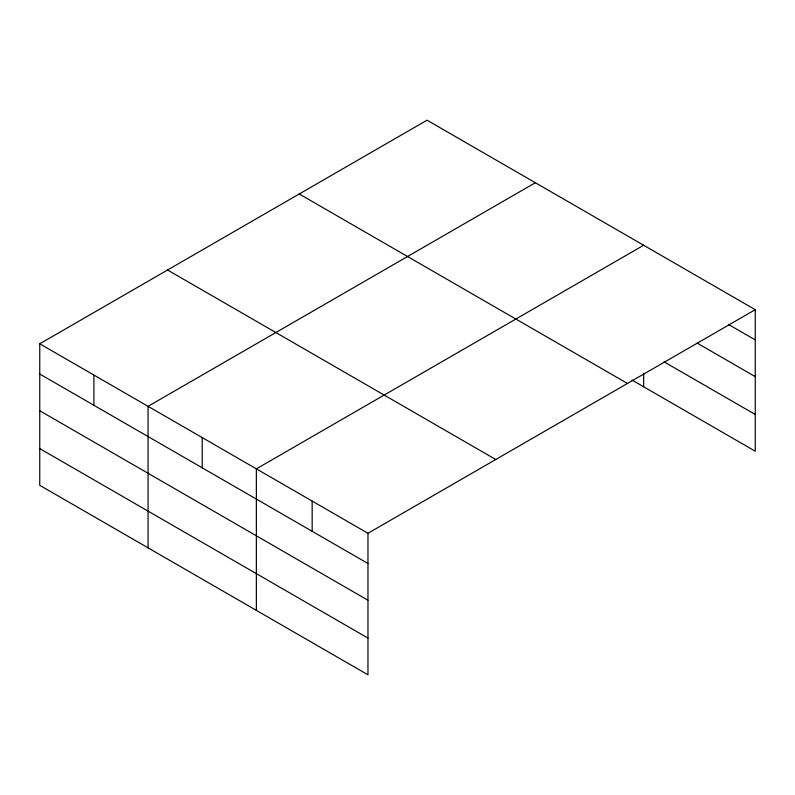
<?xml version="1.0" encoding="UTF-8"?>
<svg xmlns="http://www.w3.org/2000/svg" width="795" height="795" viewBox="0 0 795 795"><rect width="100%" height="100%" fill="white"/><g stroke="black" fill="none" stroke-linecap="round" stroke-linejoin="round"><path stroke-width="1.19" d="M755.25 309.682L427.034 120.194L39.75 343.798L39.75 485.318L367.966 674.806L367.966 533.286L755.25 309.682L755.25 451.202L631.975 380.04M535.353 182.731L148.059 406.325L148.059 547.844M643.662 245.258L256.368 468.861L256.368 610.381M728.429 324.43L755.25 339.912M697.304 343.192L755.25 376.641M664.044 361.824L755.25 414.483M299.238 193.98L627.444 383.468M167.556 270.002L495.762 459.5M39.75 343.798L367.966 533.286M39.75 374.018L367.966 563.516M39.75 410.747L367.966 600.235M39.75 448.589L367.966 638.077M643.662 373.312L643.662 386.777M312.167 501.069L312.167 531.298M202.218 437.588L202.218 467.818M93.909 375.061L93.909 405.291"/></g></svg>
